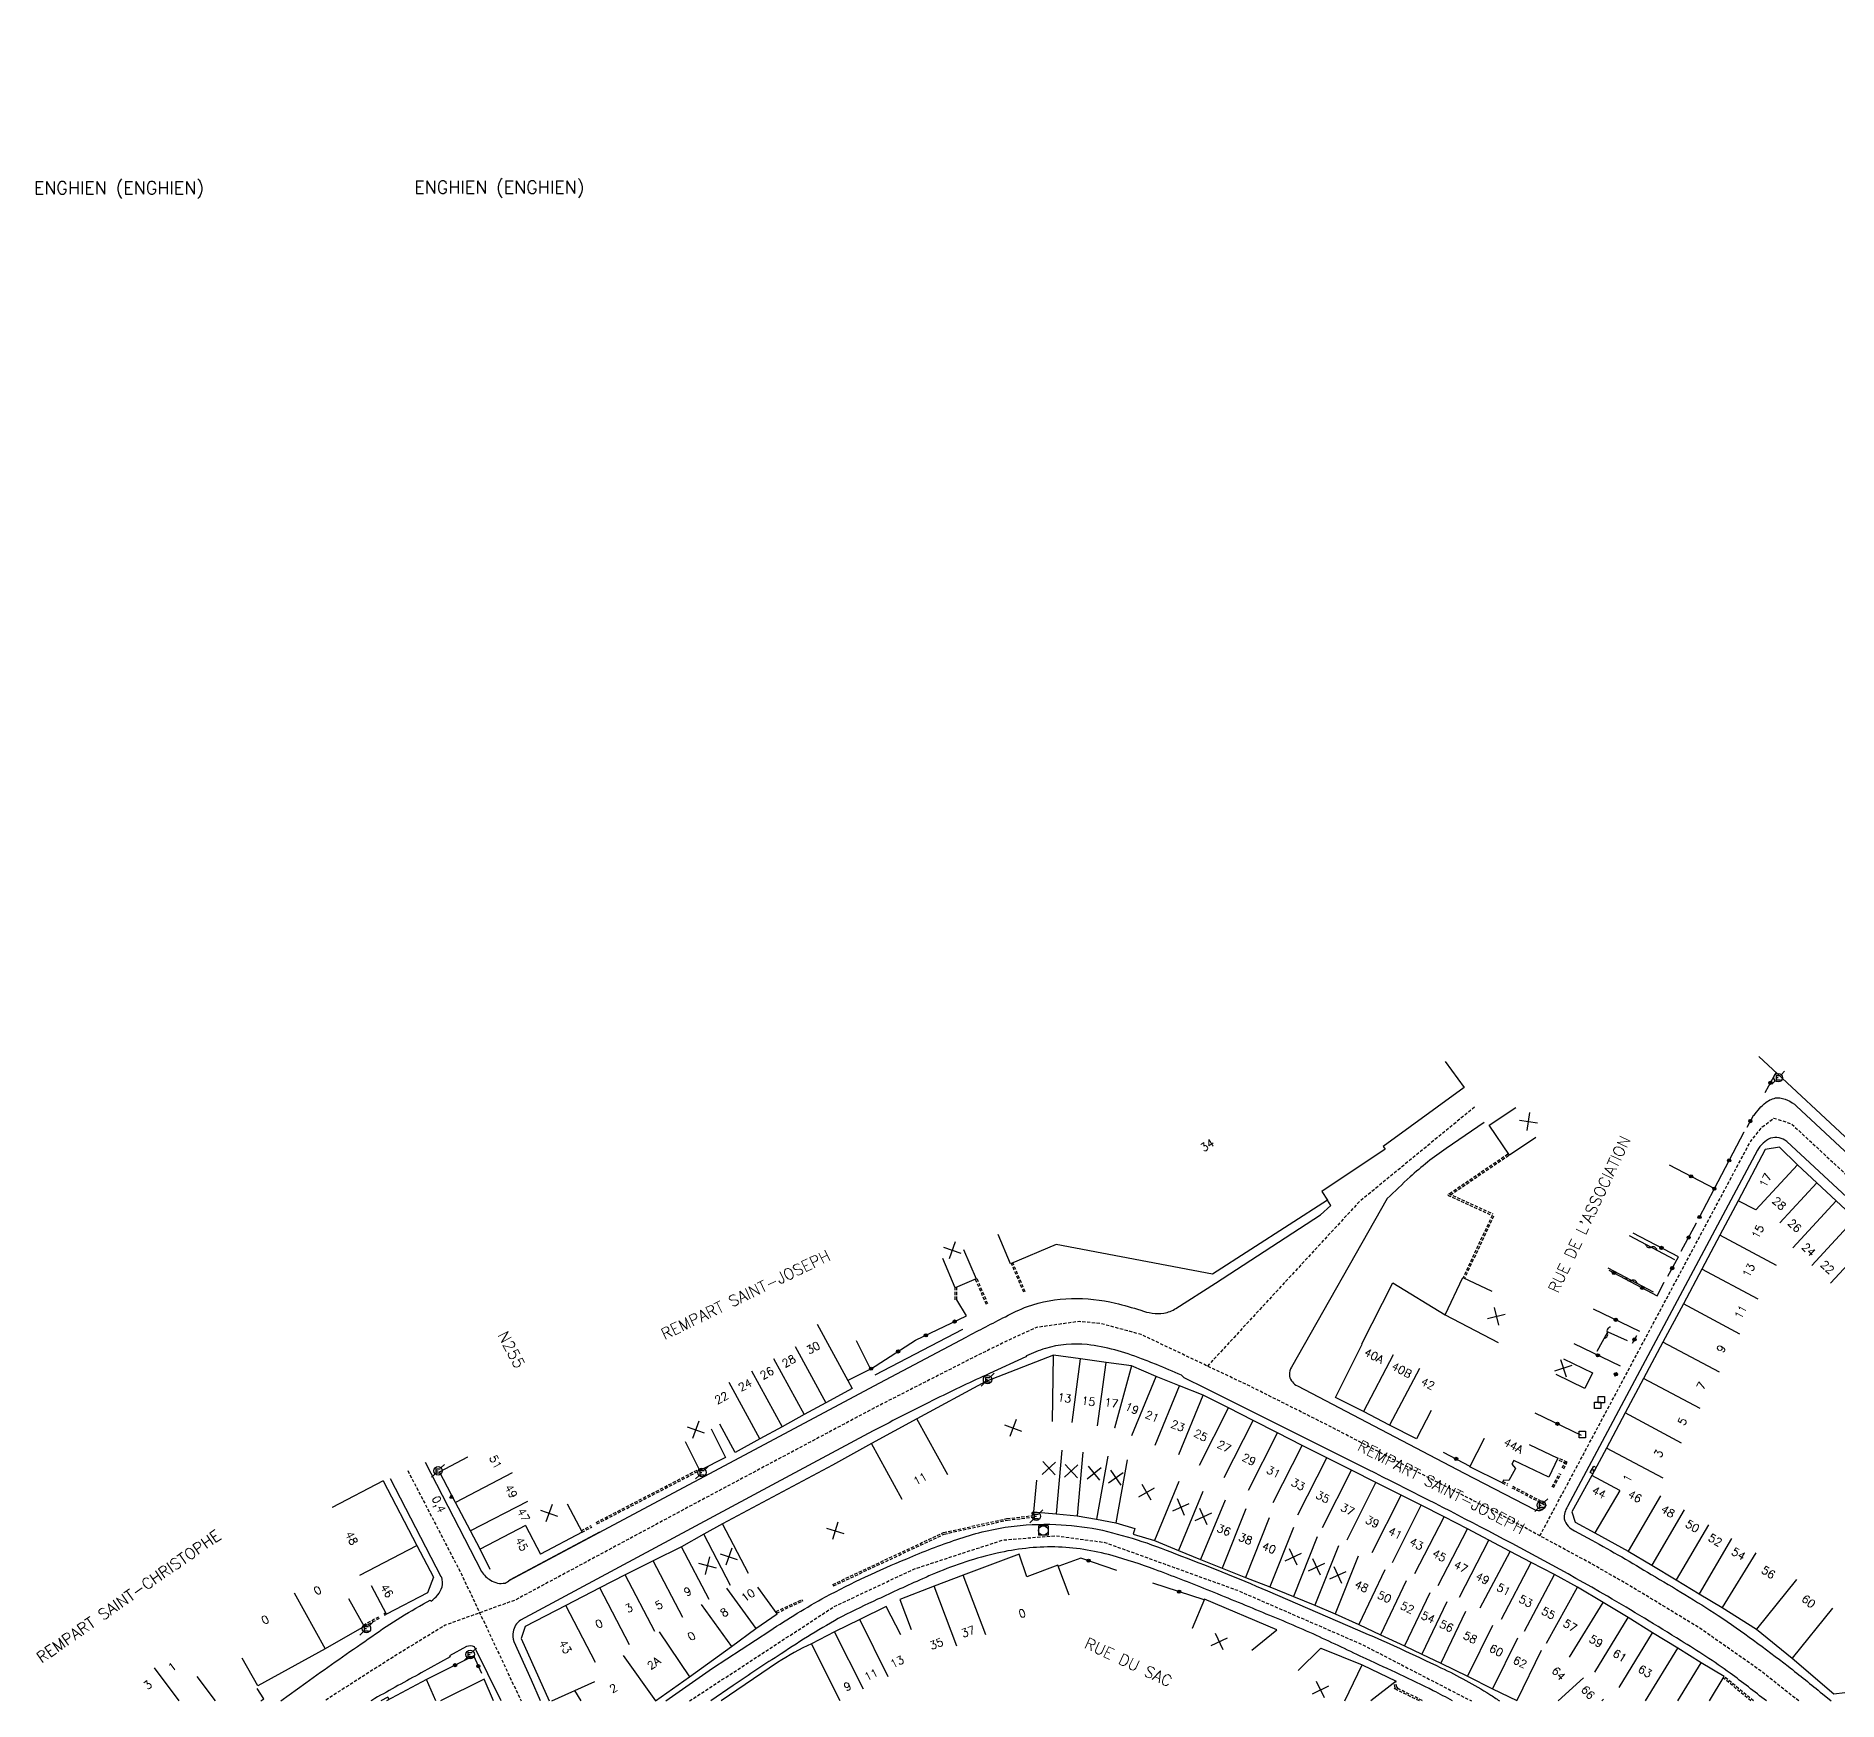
# Model space of a CAD drawing. Header units: millimetres. Extents: x 126456 to 127000, y 154000 to 154488.
# Drawn here: x 126455.6 to 126737, y 154000 to 154260.1 of the extents above; entities that cross this region are included whole.
import ezdxf
from ezdxf.enums import TextEntityAlignment as Align

# ---------------------------------------------------------------- set-up
doc = ezdxf.new("R2010")
doc.units = ezdxf.units.MM
doc.linetypes.add('DASHED', pattern=[0.75, 0.5, -0.25])
doc.layers.get('0').update_dxf_attribs({"linetype": 'CONTINUOUS'})
for name, color, linetype in [('W0001', 6, 'DASHED'), ('W0008', 7, 'CONTINUOUS'), ('W0100', 7, 'CONTINUOUS'), ('W0112', 1, 'DASHED'), ('W0310', 3, 'CONTINUOUS'), ('W0322', 7, 'CONTINUOUS'), ('W0420', 7, 'CONTINUOUS'), ('W0471', 7, 'CONTINUOUS'), ('W0851', 7, 'CONTINUOUS'), ('W0980', 7, 'CONTINUOUS'), ('W0989', 7, 'CONTINUOUS'), ('W0991', 7, 'CONTINUOUS'), ('W1102', 7, 'CONTINUOUS')]:
    doc.layers.add(name, color=color, linetype=linetype)
doc.styles.get("Standard").update_dxf_attribs({"font": 'romans.shx', "width": 0.85})

# ---------------------------------------------------------------- blocks, each defined once
blk = doc.blocks.new('t991o')
at = {"color": 0, "linetype": 'Continuous'}
for p, q in [((-1, 1), (1, -1)), ((-1, -1), (1, 1))]:
    blk.add_line(p, q, dxfattribs=at)
blk = doc.blocks.new('t310o')
at = {"color": 0, "linetype": 'Continuous'}
for centre, start, end in [((-0.5, 0.38), 216.8699, 323.1304), ((0.5, -0.37), 36.8699, 143.1303)]:
    blk.add_arc(centre, 0.625, start, end, dxfattribs=at)
blk = doc.blocks.new('t322o')
at = {"color": 0, "linetype": 'Continuous'}
for radius in [0.25, 0.15]:
    blk.add_circle((0, 0), radius, dxfattribs=at)
blk = doc.blocks.new('T471')
for p, q in [((-0.333334, 0.333334), (-0.333334, -0.333334)), ((-0.333334, 0.333334), (0.333334, 0.333334)), ((-0.333334, 0), (0, 0)), ((0.500001, 0.500001), (1.000002, 1.000002)), ((-0.500001, -0.500001), (-1.000002, -1.000002)), ((-0.333334, -0.333334), (0.333334, -0.333334))]:
    blk.add_line(p, q)
blk.add_ellipse((0, 0), major_axis=(0.471405, 0.471405), ratio=1, start_param=5.4977871438, end_param=11.780972451)
blk = doc.blocks.new('T851')
for p, q in [((-0.25, -0.15), (0, 0.32)), ((0, 0.32), (0.25, -0.15)), ((-0.25, -0.15), (0.25, -0.15))]:
    blk.add_line(p, q)
for major_axis in [(-0.106, 0.106), (-0.0354, 0.0354), (-0.0236, 0.0236)]:
    blk.add_ellipse((0, 0), major_axis=major_axis, ratio=1, start_param=3.926991, end_param=10.210176)
blk = doc.blocks.new('t112o')
at = {"color": 0, "linetype": 'Continuous'}
for p, q in [((-0.5, 0.5), (0.5, 0.5)), ((-0.5, -0.5), (-0.5, 0.5)), ((0.5, 0.5), (0.5, -0.5)), ((0.5, -0.5), (-0.5, -0.5))]:
    blk.add_line(p, q, dxfattribs=at)
blk = doc.blocks.new('T420')
for p, q in [((0.75, 0.75), (-0.75, 0.75)), ((-0.75, 0.75), (-0.75, -0.75)), ((0.75, 0.75), (0.75, -0.75)), ((0.75, -0.75), (-0.75, -0.75))]:
    blk.add_line(p, q)
blk.add_ellipse((0, 0), major_axis=(-0.53, 0.53), ratio=1, start_param=3.926991, end_param=10.210176)

msp = doc.modelspace()

# ---------------------------------------------------------------- linework, layer by layer
at = {"layer": 'W0001', "flags": 128}
for points in [[(126680.25, 154092.78), (126662.2, 154077.95), (126642.63, 154056.75), (126638.54, 154052.32), (126638.54, 154052.32)], [(126690.45, 154025.8), (126693.69, 154031.87), (126723.37, 154087.46), (126725.19, 154089.68), (126726.98, 154091.07), (126729.75, 154090.16), (126783.1, 154040.57), (126787.81, 154036.19), (126787.81, 154036.19)], [(126730.89, 154000), (126724.69, 154004.88), (126715.41, 154011.38), (126704.42, 154018.05), (126698.43, 154021.47), (126690.45, 154025.8), (126685.37, 154028.56), (126670.54, 154036.18), (126657.5, 154042.99), (126645.44, 154049.04), (126638.54, 154052.32), (126628.17, 154057.25), (126621.95, 154058.93), (126618.51, 154059.28), (126611.81, 154058.35), (126608.57, 154056.89), (126602.66, 154054.01), (126586.84, 154045.95), (126558.48, 154030.84), (126530.42, 154015.76), (126524.87, 154013.77), (126519.46, 154011.83), (126511.34, 154006.85), (126503.1, 154001.6), (126500.68, 154000)], [(126513.64, 154035.99), (126522.02, 154019.82), (126524.87, 154013.77), (126531.35, 154000)], [(126557.64, 154000), (126580.18, 154014.72), (126592.79, 154020.65), (126606.56, 154025.14), (126614.78, 154025.82), (126622.49, 154024.78), (126643.21, 154017.29), (126662.66, 154008.84), (126679.75, 154000)]]:
    msp.add_lwpolyline(points, dxfattribs=at)
at = {"layer": 'W0008', "flags": 128}
for points in [[(126723.9, 154091.45, -0.0741), (126725.73, 154093.5, -0.1396), (126727.49, 154094.24, -0.2001), (126730.51, 154092.92), (126785.35, 154041.87, 0.2248), (126786.61, 154041.58, 0.1626), (126787.82, 154042.18), (126805.22, 154061.19), (126880.01, 154143.01), (126933.89, 154202.15), (126972.82, 154244.92), (126976.83, 154249.02, -0.034), (126977.87, 154249.68), (126981.31, 154251.42, 0.1061), (126982.66, 154252.27), (126988.86, 154260.11), (126988.86, 154260.11)], [(126681.75, 154090.35), (126675.81, 154086.32, 0.0341), (126670.17, 154081.86, 0.0095), (126666.61, 154078.48), (126651.67, 154052.17, 0.1306), (126651.33, 154050.91, 0.0303), (126651.34, 154050.72, 0.2291), (126652.58, 154049.24), (126678.65, 154035.61), (126689.61, 154029.9, 0.2231), (126690.76, 154029.87, 0.1362), (126691.47, 154030.65), (126691.47, 154030.65)], [(126749.17, 154000), (126781.31, 154035.04, 0.2049), (126782, 154037.17, 0.082), (126781.77, 154038.04, 0.0996), (126780.85, 154039.28), (126729, 154087.4, 0.2521), (126726.48, 154087.91, 0.1573), (126724.42, 154086.03), (126724.42, 154086.03)], [(126724.42, 154086.03), (126694.77, 154030.37, 0.1556), (126694.24, 154028.43, 0.2156), (126695.86, 154026.58), (126698.56, 154025.13, -0.0109), (126707.83, 154019.76, -0.0115), (126718.31, 154013.35, -0.0198), (126729.2, 154005.42, -0.0073), (126734.58, 154001.12), (126735.93, 154000, 0.093)], [(126529.36, 154018.76), (126587.35, 154049.72), (126600.84, 154056.86, -0.004), (126606.97, 154060.03, -0.028), (126610.41, 154061.63, -0.0829), (126617.28, 154062.87, -0.0649), (126624.16, 154062.17, -0.0133), (126628.11, 154061.04, 0.1144), (126631.73, 154060.57, 0.0979), (126633.59, 154061.33), (126639.78, 154065.29), (126656.17, 154075.97), (126657.79, 154077.42), (126657.29, 154078.24), (126657.29, 154078.24)], [(126725.82, 154000, 0.004593), (126720.17, 154004.35, 0.0167), (126712.5, 154009.41, 0.0079), (126701.01, 154016.35, 0.0115), (126681.13, 154027.22, 0.004), (126662.43, 154036.75), (126638.29, 154048.84), (126634.88, 154050.48), (126634.46, 154050.9, 0.0072), (126630.57, 154052.55, 0.007), (126628.23, 154053.46, 0.0662), (126619.75, 154055.68, 0.0962), (126613.22, 154055.08, 0.0272), (126610.26, 154053.94), (126610.16, 154053.74), (126604.48, 154051.16, 0.0082), (126596.24, 154047.24, 0.0081), (126586.34, 154042.18), (126573.33, 154035.23), (126531.26, 154012.62, 0.2171), (126530.11, 154010.81, 0.1581), (126530.22, 154009.27), (126532.93, 154003.3), (126534.34, 154000.07), (126534.34, 154000.07)], [(126516.34, 154037.3), (126525.18, 154020.24, 0.1433), (126526.58, 154018.89, 0.2152), (126528.83, 154018.43, 0.0711), (126529.58, 154018.9), (126543.63, 154026.44), (126543.63, 154026.44)], [(126493.8, 154000), (126497.71, 154002.84, -0.0056), (126506.93, 154009.31, -0.0281), (126516.09, 154015.17), (126517.14, 154015.74), (126517.28, 154015.59, 0.1586), (126519.02, 154017.82, 0.0844), (126518.96, 154019.33), (126518.86, 154019.4), (126510.94, 154034.68), (126510.94, 154034.68)], [(126553.94, 154000), (126561.21, 154005.1), (126570.18, 154010.97, -0.0199), (126578.88, 154016.25, -0.0254), (126591.56, 154022.22, -0.0191), (126599.37, 154025.23, -0.0447), (126607.43, 154027.21, -0.0453), (126614.85, 154027.57, -0.0385), (126621.34, 154026.84, -0.0432), (126633.56, 154022.99, -0.0107), (126647.93, 154017.2), (126661.99, 154011.12, -0.0113), (126675, 154005.19, -0.0299), (126682.62, 154001.03, -0.008582), (126684.14, 154000, -0.0178)], [(126676.82, 154000, 0.015035), (126673.79, 154001.61, 0.008), (126663.34, 154006.56, 0.0036), (126655.54, 154010.24, 0.0084), (126647.2, 154013.8, 0.0024), (126638.49, 154017.38, 0.0078), (126630.33, 154020.53, 0.0225), (126623.64, 154022.72, 0.0603), (126614.7, 154024.07, 0.0602), (126605.68, 154023.08, 0.0433), (126596.08, 154019.97, 0.0055), (126594.01, 154019.08, 0.0047), (126587.01, 154015.88, 0.0131), (126581.49, 154013.2, 0.0218), (126571.94, 154007.35, 0.0081), (126564.46, 154002.43), (126560.96, 154000)], [(126528.22, 154000), (126524.08, 154008.47, 0.1846), (126522.83, 154008.49), (126520.17, 154007.03), (126520.24, 154006.87), (126515.75, 154004.39, 0.0056), (126508.49, 154000.37, 0.000816), (126507.87, 154000, 0.0123)]]:
    msp.add_lwpolyline(points, format="xyb", dxfattribs=at)
at = {"layer": 'W0100'}
for p, q in [((126698.59, 154036.17), (126698.96, 154035.97)), ((126698.71, 154035.98), (126698.96, 154035.97)), ((126698.96, 154035.97), (126698.81, 154036.18))]:
    msp.add_line(p, q, dxfattribs=at)
at = {"layer": 'W0100', "flags": 128}
for points in [[(126675.67, 154099.88), (126678.62, 154095.84), (126666, 154086.65), (126666.29, 154086.2), (126656.4, 154079.62), (126657.29, 154078.24), (126639.32, 154066.66), (126614.92, 154071.32), (126607.79, 154068.28), (126605.83, 154072.88), (126605.83, 154072.88)], [(126744.82, 154081.91), (126728.28, 154097.3), (126724.63, 154100.71), (126724.63, 154100.71)], [(126689.83, 154088.05), (126685.68, 154085.27), (126682.54, 154089.94), (126686.7, 154092.73), (126686.7, 154092.73)], [(126739.71, 154075.35), (126736.73, 154078.12), (126733.69, 154080.95), (126730.67, 154083.76), (126727.85, 154086.51), (126725.61, 154086.13), (126721.43, 154078.15), (126718.57, 154072.75), (126715.72, 154067.45), (126712.86, 154062.02), (126709.67, 154056.07), (126706.65, 154050.4), (126703.75, 154044.99), (126700.85, 154039.49), (126698.56, 154035.21), (126695.44, 154029.55), (126695.97, 154027.93), (126695.97, 154027.93)], [(126600.44, 154070.54), (126602.41, 154065.94), (126599.15, 154064.55), (126597.19, 154069.15), (126597.19, 154069.15)], [(126673.47, 154045.37), (126671.18, 154040.93), (126666.98, 154043.08), (126662.89, 154045.23), (126658.53, 154047.43), (126662.72, 154055.72), (126662.65, 154055.79), (126667.49, 154065.33), (126675.68, 154060.34), (126678.41, 154066.14), (126682.93, 154064.01), (126682.93, 154064.01)], [(126716.93, 154000), (126719.25, 154003.8), (126715.66, 154005.98), (126711.99, 154008.24), (126708.05, 154010.65), (126704.22, 154013.03), (126700.31, 154015.36), (126696.33, 154017.79), (126692.71, 154019.74), (126689.11, 154021.62), (126685.81, 154023.37), (126682.48, 154025.11), (126679.15, 154026.9), (126675.51, 154028.77), (126671.93, 154030.58), (126668.77, 154032.15), (126664.83, 154034.12), (126661.01, 154036.04), (126657.16, 154037.99), (126653.32, 154039.93), (126649.49, 154041.88), (126645.65, 154043.83), (126641.81, 154045.78), (126637.86, 154047.76), (126634.18, 154049.23), (126630.53, 154050.7), (126626.65, 154052.37), (126622.72, 154052.9), (126618.73, 154053.43), (126614.51, 154054.01), (126603.91, 154049.89), (126593.17, 154044.09), (126586.06, 154040.24), (126579.96, 154036.84), (126573.74, 154033.53), (126562.82, 154027.67), (126559.86, 154026.04), (126556.4, 154024.08), (126551.97, 154021.91), (126547.59, 154019.73), (126543.66, 154017.66), (126538.32, 154014.89), (126531.98, 154011.62), (126531.33, 154009.76), (126535.72, 154000)], [(126583.66, 154056.31), (126585.89, 154051.84), (126582.36, 154050.08), (126583.06, 154048.81), (126578.93, 154046.59), (126575.57, 154044.74), (126572.1, 154042.82), (126568.65, 154040.95), (126564.76, 154038.84), (126562.37, 154043.23), (126562.37, 154043.23)], [(126694.15, 154053.43), (126698.66, 154051.26), (126697.48, 154048.82), (126692.98, 154050.98), (126692.98, 154050.98)], [(126561.01, 154042.5), (126563.27, 154038.04), (126559.26, 154036.02), (126557.01, 154040.48), (126557.01, 154040.48)], [(126688.75, 154040.08), (126693.27, 154037.94), (126691.87, 154034.98), (126686.38, 154037.59), (126686.07, 154037.02), (126686.64, 154036.32), (126685.62, 154034.47), (126684.78, 154034.52), (126684.54, 154034.08), (126679.53, 154036.6), (126681.78, 154041.06), (126681.78, 154041.06)], [(126526.51, 154020.53), (126524.93, 154023.72), (126523.45, 154026.56), (126521.09, 154031.01), (126518.58, 154035.82), (126523.02, 154038.13), (126523.02, 154038.13)], [(126509.81, 154034.4), (126515.04, 154024.29), (126517.65, 154019.35), (126516.7, 154016.88), (126510.31, 154013.55), (126507.99, 154017.98), (126507.99, 154017.98)], [(126611.83, 154034.52), (126611.39, 154029.54), (126614.89, 154029.23), (126618.18, 154028.92), (126621.19, 154028.39), (126624.24, 154027.84), (126627.2, 154026.95), (126626.93, 154026.07), (126630.25, 154025.06), (126633.99, 154023.51), (126637.45, 154022.12), (126640.81, 154020.73), (126644.47, 154019.3), (126648.27, 154017.82), (126651.99, 154016.34), (126655.32, 154014.96), (126658.5, 154013.61), (126662.16, 154011.93), (126665.55, 154010.35), (126669.32, 154008.59), (126672.03, 154007.32), (126675, 154005.91), (126679.16, 154003.85), (126683.06, 154001.9), (126686.83, 154000.09), (126686.91, 154000)], [(126698.71, 154035.48), (126698.32, 154035.69), (126698.87, 154036.66), (126699.23, 154036.46), (126699.23, 154036.46)], [(126538.53, 154030.78), (126540.86, 154026.36), (126534.35, 154022.94)], [(126695.97, 154027.93), (126699.05, 154026.29), (126704.26, 154023.42), (126707.95, 154021.22), (126711.71, 154018.91), (126715.33, 154016.76), (126718.91, 154014.62), (126724.27, 154011.21), (126729.86, 154006.7), (126736.38, 154001.1), (126738.07, 154001.33)], [(126616.93, 154016.55), (126615.16, 154021.23), (126610.35, 154019.41), (126609.12, 154022.91), (126600.4, 154019.66), (126595.85, 154017.92), (126590.47, 154015.85), (126592.24, 154011.18), (126592.24, 154011.18)], [(126552.33, 154000), (126557.64, 154003.78), (126564.22, 154008.51), (126568.01, 154011.31), (126571.32, 154013.63), (126568.32, 154017.78), (126568.32, 154017.78)], [(126504.39, 154015.99), (126506.83, 154011.63), (126500.73, 154008.14), (126490.23, 154002.34), (126487.79, 154006.71), (126487.79, 154006.71)], [(126645.48, 154007.96), (126649.36, 154011.12), (126638.09, 154015.91), (126636.13, 154011.31), (126636.13, 154011.31)], [(126652.7, 154004.75), (126656.26, 154008.26), (126662.68, 154005.63), (126667.99, 154003.09), (126664.04, 154000.02), (126664.04, 154000.02)], [(126480.69, 154003.83), (126483.55, 154000)], [(126518.01, 154000), (126516.55, 154003.37), (126510.31, 154000)], [(126527.02, 154000), (126525.57, 154003.39), (126518.73, 154000)], [(126510.72, 154000.22), (126510.51, 154000.61), (126509.42, 154000)]]:
    msp.add_lwpolyline(points, dxfattribs=at)
msp.add_lwpolyline([(126590.63, 154010.31), (126588.34, 154014.75), (126584.24, 154012.72), (126580.29, 154010.78), (126576.68, 154008.95, 0.0326), (126571.41, 154006.01), (126562.6, 154000)], format="xyb", dxfattribs=at)
at = {"layer": 'W0112'}
for p, q in [((126685.44, 154085.41), (126676.07, 154079.04)), ((126685.59, 154085.21), (126676.21, 154078.83)), ((126676.18, 154079.27), (126683.1, 154076.09)), ((126676.07, 154079.04), (126682.99, 154075.86)), ((126682.99, 154075.86), (126678.47, 154066.15)), ((126683.22, 154075.75), (126678.7, 154066.04)), ((126609.84, 154063.85), (126607.92, 154068.33)), ((126610.07, 154063.94), (126608.15, 154068.43)), ((126602.28, 154065.88), (126604.05, 154061.78)), ((126602.51, 154065.98), (126604.28, 154061.88)), ((126599.12, 154062.67), (126599.15, 154064.65)), ((126599.37, 154062.67), (126599.4, 154064.65)), ((126694.59, 154037.06), (126693.17, 154037.72)), ((126694.69, 154037.29), (126693.27, 154037.94)), ((126693.95, 154036.4), (126694.47, 154037.4)), ((126694.17, 154036.28), (126694.69, 154037.29)), ((126543.07, 154027.89), (126559.15, 154036.24)), ((126543.18, 154027.67), (126559.26, 154036.02)), ((126684.54, 154034.07), (126685.35, 154033.67)), ((126684.66, 154034.3), (126685.46, 154033.89)), ((126692.38, 154033.48), (126693.52, 154035.61)), ((126692.6, 154033.37), (126693.74, 154035.49)), ((126686.09, 154033.32), (126691.22, 154030.65)), ((126686.2, 154033.54), (126691.34, 154030.87)), ((126597.33, 154026.32), (126607.22, 154028.49)), ((126607.22, 154028.49), (126611.21, 154028.96)), ((126607.28, 154028.25), (126611.49, 154028.74)), ((126611.21, 154028.96), (126611.14, 154029.51)), ((126611.49, 154028.74), (126611.39, 154029.54)), ((126540.74, 154026.58), (126542.27, 154027.4)), ((126540.86, 154026.36), (126542.39, 154027.18)), ((126580.02, 154018.21), (126597.33, 154026.32)), ((126580.13, 154017.98), (126597.43, 154026.08)), ((126597.43, 154026.08), (126607.28, 154028.25)), ((126571.16, 154013.96), (126575.2, 154015.83)), ((126571.26, 154013.74), (126575.3, 154015.61)), ((126506.71, 154011.85), (126509.12, 154013.17)), ((126506.83, 154011.63), (126509.24, 154012.95)), ((126509.9, 154013.61), (126510.19, 154013.77)), ((126510.01, 154013.39), (126510.31, 154013.55)), ((126723.42, 154000), (126719.11, 154003.58)), ((126723.82, 154000), (126719.27, 154003.78))]:
    msp.add_line(p, q, dxfattribs=at)
for points in [[(126611.14, 154029.51), (126611.39, 154029.54)], [(126580.02, 154018.21), (126580.13, 154017.98)], [(126575.2, 154015.83), (126575.3, 154015.61)], [(126571.16, 154013.96), (126571.26, 154013.74)], [(126671.64, 154000), (126667.7, 154001.94), (126667.85, 154002.06), (126667.7, 154002.85)], [(126667.93, 154002.97), (126667.81, 154002.94)], [(126672.07, 154000.07), (126668.16, 154001.99), (126668.24, 154002.06), (126668.09, 154002.15), (126667.93, 154002.97)], [(126672.07, 154000.07), (126672.03, 154000)]]:
    msp.add_lwpolyline(points, dxfattribs=at)
at = {"layer": 'W0310', "flags": 128}
for points in [[(126704.4, 154072.7), (126711.48, 154068.98), (126711.48, 154068.98)], [(126708.2, 154063.89), (126701.12, 154067.61), (126701.12, 154067.61)], [(126699.4, 154054.64), (126701.07, 154057.69), (126704.08, 154056.31), (126704.08, 154056.31)], [(126490.72, 154000), (126491.17, 154000.33), (126490.11, 154001.94), (126490.11, 154001.94)]]:
    msp.add_lwpolyline(points, dxfattribs=at)
at = {"layer": 'W0322', "flags": 128}
for points in [[(126725.64, 154095.06), (126727.33, 154098.16), (126727.33, 154098.16)], [(126722.8, 154089.63), (126723.84, 154091.59), (126723.84, 154091.59)], [(126715.32, 154075.49), (126717.71, 154080.05), (126722.33, 154088.9), (126722.33, 154088.9)], [(126710.63, 154083.77), (126717.71, 154080.05), (126717.71, 154080.05)], [(126712.54, 154070.25), (126714.91, 154074.7), (126714.91, 154074.7)], [(126710.43, 154066.39), (126712.09, 154069.39), (126705.01, 154073.11), (126705.01, 154073.11)], [(126701.22, 154067.28), (126708.74, 154063.32), (126709.86, 154065.42), (126709.86, 154065.42)], [(126585.89, 154051.84), (126592.94, 154056.36), (126600.9, 154060.15), (126599.37, 154062.67), (126599.37, 154062.67)], [(126698.79, 154061.25), (126706, 154057.78), (126706, 154057.78)], [(126586.65, 154050.93), (126600.34, 154058.11), (126600.34, 154058.11)], [(126704.91, 154055.89), (126705.57, 154057.09), (126705.57, 154057.09)], [(126703.02, 154052.31), (126695.81, 154055.78), (126695.81, 154055.78)], [(126702.15, 154050.72), (126702.49, 154051.38), (126702.49, 154051.38)], [(126689.68, 154044.99), (126696.89, 154041.53), (126696.89, 154041.53)], [(126675.35, 154038.88), (126679.52, 154036.7), (126679.52, 154036.7)], [(126624.38, 154020.37), (126618.78, 154022.33), (126615.32, 154021.08), (126615.32, 154021.08)], [(126638.03, 154015.8), (126630.02, 154018.4), (126630.02, 154018.4)], [(126525.19, 154004.3), (126523.95, 154007.04), (126516.56, 154003.37), (126516.56, 154003.37)]]:
    msp.add_lwpolyline(points, dxfattribs=at)
at = {"layer": 'W1102', "flags": 128}
for points in [[(126724.15, 154076.71), (126730.67, 154083.76), (126730.67, 154083.76)], [(126733.69, 154080.95), (126727.91, 154074.7)], [(126724.15, 154076.71), (126721.43, 154078.15), (126721.43, 154078.15)], [(126729.94, 154070.78), (126736.73, 154078.12), (126736.73, 154078.12)], [(126732.92, 154068.01), (126739.71, 154075.35), (126739.71, 154075.35)], [(126727.4, 154068.05), (126718.57, 154072.75), (126718.57, 154072.75)], [(126735.84, 154065.28), (126742.63, 154072.62), (126742.63, 154072.62)], [(126724.55, 154062.75), (126715.72, 154067.45), (126715.72, 154067.45)], [(126675.68, 154060.34), (126683.92, 154056), (126683.92, 154056)], [(126721.69, 154057.32), (126712.86, 154062.02), (126712.86, 154062.02)], [(126577.57, 154058.86), (126582.36, 154050.08), (126582.36, 154050.08)], [(126574.14, 154055.37), (126578.93, 154046.59), (126578.93, 154046.59)], [(126614.35, 154043.67), (126614.51, 154054.01), (126614.51, 154054.01)], [(126667.53, 154054.09), (126662.89, 154045.23), (126662.89, 154045.23)], [(126718.5, 154051.38), (126709.67, 154056.07), (126709.67, 154056.07)], [(126567.31, 154051.6), (126572.1, 154042.82), (126572.1, 154042.82)], [(126570.78, 154053.52), (126575.57, 154044.74), (126575.57, 154044.74)], [(126617.39, 154043.52), (126618.73, 154053.43), (126618.73, 154053.43)], [(126621.38, 154042.99), (126622.72, 154052.9), (126622.72, 154052.9)], [(126626.65, 154052.37), (126624.03, 154042.62), (126624.03, 154042.62)], [(126671.63, 154051.94), (126666.98, 154043.08), (126666.98, 154043.08)], [(126568.65, 154040.95), (126563.86, 154049.73), (126563.86, 154049.73)], [(126626.73, 154041.45), (126630.53, 154050.7), (126630.53, 154050.7)], [(126630.38, 154039.98), (126634.18, 154049.23), (126634.18, 154049.23)], [(126715.48, 154045.7), (126706.65, 154050.4), (126706.65, 154050.4)], [(126634.06, 154038.51), (126637.86, 154047.76), (126637.86, 154047.76)], [(126637.31, 154036.85), (126641.81, 154045.78), (126641.81, 154045.78)], [(126597.97, 154035.32), (126593.17, 154044.09), (126593.17, 154044.09)], [(126641.13, 154034.91), (126645.65, 154043.83), (126645.65, 154043.83)], [(126712.58, 154040.29), (126703.75, 154044.99), (126703.75, 154044.99)], [(126590.87, 154031.47), (126586.06, 154040.24), (126586.06, 154040.24)], [(126644.96, 154032.96), (126649.49, 154041.88), (126649.49, 154041.88)], [(126648.79, 154031.02), (126653.32, 154039.93), (126653.32, 154039.93)], [(126615.81, 154039.19), (126614.89, 154029.23), (126614.89, 154029.23)], [(126619.09, 154038.87), (126618.18, 154028.92), (126618.18, 154028.92)], [(126622.96, 154038.24), (126621.19, 154028.39), (126621.19, 154028.39)], [(126626.01, 154037.69), (126624.24, 154027.84), (126624.24, 154027.84)], [(126652.65, 154029.06), (126657.16, 154037.99), (126657.16, 154037.99)], [(126709.68, 154034.79), (126700.85, 154039.49), (126700.85, 154039.49)], [(126509.81, 154034.4), (126501.81, 154030.21), (126501.81, 154030.21)], [(126529.96, 154035.63), (126521.09, 154031.01), (126521.09, 154031.01)], [(126634.08, 154034.3), (126630.25, 154025.06), (126630.25, 154025.06)], [(126656.51, 154027.11), (126661.01, 154036.04), (126661.01, 154036.04)], [(126660.33, 154025.19), (126664.83, 154034.12), (126664.83, 154034.12)], [(126702.92, 154032.9), (126698.56, 154035.21), (126698.56, 154035.21)], [(126637.82, 154032.75), (126633.99, 154023.51), (126633.99, 154023.51)], [(126641.28, 154031.36), (126637.45, 154022.12), (126637.45, 154022.12)], [(126664.26, 154023.22), (126668.77, 154032.15), (126668.77, 154032.15)], [(126702.92, 154032.9), (126699.05, 154026.29), (126699.05, 154026.29)], [(126709.31, 154032.05), (126704.26, 154023.42), (126704.26, 154023.42)], [(126532.32, 154031.18), (126523.45, 154026.56), (126523.45, 154026.56)], [(126644.51, 154030.03), (126640.81, 154020.73), (126640.81, 154020.73)], [(126648.17, 154028.59), (126644.47, 154019.3), (126644.47, 154019.3)], [(126667.42, 154021.65), (126671.93, 154030.58), (126671.93, 154030.58)], [(126670.91, 154019.89), (126675.51, 154028.77), (126675.51, 154028.77)], [(126713, 154029.85), (126707.95, 154021.22), (126707.95, 154021.22)], [(126532.01, 154027.41), (126524.93, 154023.72), (126524.93, 154023.72)], [(126532.01, 154027.41), (126534.35, 154022.94), (126534.35, 154022.94)], [(126564.03, 154018.04), (126559.86, 154026.04), (126559.86, 154026.04)], [(126566.88, 154019.9), (126562.82, 154027.67), (126562.82, 154027.67)], [(126651.97, 154027.12), (126648.27, 154017.82), (126648.27, 154017.82)], [(126655.68, 154025.63), (126651.99, 154016.34), (126651.99, 154016.34)], [(126674.55, 154018.02), (126679.15, 154026.9), (126679.15, 154026.9)], [(126716.76, 154027.54), (126711.71, 154018.91), (126711.71, 154018.91)], [(126506.17, 154019.66), (126515.04, 154024.29), (126515.04, 154024.29)], [(126560.69, 154015.87), (126556.4, 154024.08), (126556.4, 154024.08)], [(126659.01, 154024.26), (126655.32, 154014.96), (126655.32, 154014.96)], [(126677.89, 154016.23), (126682.48, 154025.11), (126682.48, 154025.11)], [(126681.13, 154014.53), (126685.81, 154023.37), (126685.81, 154023.37)], [(126720.38, 154025.39), (126715.33, 154016.76), (126715.33, 154016.76)], [(126724.18, 154023.12), (126718.91, 154014.62), (126718.91, 154014.62)], [(126556.6, 154013.05), (126551.97, 154021.91), (126551.97, 154021.91)], [(126662.09, 154022.64), (126658.5, 154013.61), (126658.5, 154013.61)], [(126666.23, 154020.5), (126662.16, 154011.93), (126662.16, 154011.93)], [(126684.43, 154012.79), (126689.11, 154021.62), (126689.11, 154021.62)], [(126548.29, 154008.79), (126543.66, 154017.66), (126543.66, 154017.66)], [(126552.22, 154010.87), (126547.59, 154019.73), (126547.59, 154019.73)], [(126563.42, 154017.64), (126568.01, 154011.31), (126568.01, 154011.31)], [(126599.39, 154008.57), (126595.85, 154017.92), (126595.85, 154017.92)], [(126603.94, 154010.31), (126600.4, 154019.66), (126600.4, 154019.66)], [(126669.56, 154018.78), (126665.55, 154010.35), (126665.55, 154010.35)], [(126688.03, 154010.9), (126692.71, 154019.74), (126692.71, 154019.74)], [(126691.48, 154009.05), (126696.33, 154017.79), (126696.33, 154017.79)], [(126730.55, 154019), (126724.27, 154011.21), (126724.27, 154011.21)], [(126495.89, 154016.89), (126500.73, 154008.14), (126500.73, 154008.14)], [(126542.95, 154006.03), (126538.32, 154014.89), (126538.32, 154014.89)], [(126559.46, 154015.06), (126564.22, 154008.51), (126564.22, 154008.51)], [(126673.25, 154016.87), (126669.32, 154008.59), (126669.32, 154008.59)], [(126675.91, 154015.5), (126672.03, 154007.32), (126672.03, 154007.32)], [(126695.1, 154006.83), (126700.31, 154015.36), (126700.31, 154015.36)], [(126736.14, 154014.48), (126729.86, 154006.7), (126729.86, 154006.7)], [(126588.69, 154003.76), (126584.24, 154012.72), (126584.24, 154012.72)], [(126678.84, 154013.99), (126675, 154005.91), (126675, 154005.91)], [(126683.06, 154011.8), (126679.16, 154003.85), (126679.16, 154003.85)], [(126699.01, 154004.5), (126704.22, 154013.03), (126704.22, 154013.03)], [(126552.91, 154010.8), (126557.64, 154003.78), (126557.64, 154003.78)], [(126581.19, 154000.03), (126576.68, 154008.95), (126576.68, 154008.95)], [(126584.81, 154001.86), (126580.29, 154010.78), (126580.29, 154010.78)], [(126686.94, 154009.8), (126683.06, 154001.9), (126683.06, 154001.9)], [(126702.84, 154002.11), (126708.05, 154010.65), (126708.05, 154010.65)], [(126547.26, 154007.12), (126552.33, 154000), (126552.33, 154000)], [(126690.66, 154007.88), (126686.83, 154000.09), (126686.83, 154000.09)], [(126706.96, 154000), (126711.99, 154008.24), (126711.99, 154008.24)], [(126712.01, 154000), (126715.66, 154005.98), (126715.66, 154005.98)], [(126477.94, 154000), (126474.07, 154005.17), (126474.07, 154005.17)], [(126659.98, 154000), (126662.68, 154005.63), (126662.68, 154005.63)], [(126697.25, 154003.64), (126693.31, 154000)], [(126536.12, 154000), (126542.88, 154003.04)], [(126540.71, 154000), (126539.76, 154001.64)], [(126700.4, 154000.28), (126700.1, 154000)]]:
    msp.add_lwpolyline(points, dxfattribs=at)

# ---------------------------------------------------------------- block references
at = {"layer": 'W0112', "rotation": 0.009719999999960925}
for p in [(126699.47, 154046.18), (126700.04, 154047.06), (126697.08, 154041.63)]:
    msp.add_blockref('t112o', p, dxfattribs=at)
at = {"layer": 'W0310'}
for p, rotation in [((126707.85, 154070.89), 332.2434739684481), ((126704.75, 154065.7), 152.243173892024), ((126700.99, 154057.54), 61.32957187021622)]:
    msp.add_blockref('t310o', p, dxfattribs=dict(at, rotation=rotation))
at = {"layer": 'W0322'}
for p, rotation in [((126726.46, 154096.57), 61.29344342925589), ((126723.31, 154090.59), 61.98979183471842), ((126720.01, 154084.46), 62.46646809823857), ((126714.08, 154081.96), 332.2428402370352), ((126717.7, 154080.03), 62.2637722535633), ((126715.38, 154075.6), 62.2637722535633), ((126709.43, 154070.78), 152.2434739684481), ((126713.69, 154072.41), 61.97031920592347), ((126711.12, 154067.63), 61.10545552057473), ((126702, 154066.87), 332.2432994269815), ((126706.43, 154064.54), 332.2432994269815), ((126599.05, 154059.27), 25.50367256945968), ((126702.3, 154059.56), 334.3264620491292), ((126594.54, 154057.12), 25.50367256945968), ((126705.23, 154056.48), 61.28888975540585), ((126590.22, 154054.61), 32.64654796473599), ((126699.51, 154054), 154.3261516516066), ((126586.01, 154051.92), 32.64654796473599), ((126702.32, 154051.04), 62.46343680797712), ((126693.2, 154043.31), 334.3264620490841), ((126677.38, 154037.82), 332.3946015108922), ((126619.96, 154021.92), 160.648174537635), ((126634.13, 154017.07), 162.0194729229448), ((126521.03, 154005.59), 206.3890611553597), ((126524.67, 154005.44), 114.4293304618303)]:
    msp.add_blockref('t322o', p, dxfattribs=dict(at, rotation=rotation))
at = {"layer": 'W0420'}
msp.add_blockref('T420', (126612.89, 154026.63), dxfattribs=at)
at = {"layer": 'W0471', "rotation": 0.009719999999960925}
for p in [(126727.67, 154097.38), (126604.2, 154050.2), (126518.37, 154035.95), (126559.59, 154035.68), (126690.67, 154030.6), (126507.18, 154011.3), (126523.38, 154007.26)]:
    msp.add_blockref('T471', p, dxfattribs=at)
at = {"layer": 'W0471'}
msp.add_blockref('T471', (126611.81, 154028.85), dxfattribs=at)
at = {"layer": 'W0851', "rotation": 0.009719999999960925}
msp.add_blockref('T851', (126520.48, 154031.89), dxfattribs=at)
at = {"layer": 'W0991'}
for p, rotation in [((126688.67, 154090.52), 36.15759752605669), ((126598.66, 154070.41), 295.6949886314296), ((126683.65, 154060.1), 329.4006129667327), ((126694.12, 154052.01), 332.8971826401039), ((126558.61, 154042.36), 295.2191917155569), ((126608.15, 154042.65), 294.1052455723185), ((126613.77, 154036.36), 88.215791285355), ((126617.26, 154035.92), 87.2851987976992), ((126620.83, 154035.58), 83.4952466956426), ((126624.23, 154034.88), 79.72744153246764), ((126629.03, 154032.61), 74.4886392437974), ((126634.4, 154030.28), 68.39281678238294), ((126535.69, 154029.34), 295.2191917155569), ((126637.92, 154028.79), 69.73810180103538), ((126580.38, 154026.6), 297.9159450503421), ((126563.77, 154022.54), 295.8700845352594), ((126651.95, 154022.5), 69.73810180103538), ((126560.43, 154021.15), 300.438747937096), ((126655.58, 154020.94), 69.73810180103538), ((126658.91, 154019.65), 69.73810180103538), ((126640.39, 154009.25), 69.9719889619168), ((126656.2, 154001.75), 70.7715290383099)]:
    msp.add_blockref('t991o', p, dxfattribs=dict(at, rotation=rotation))

# ---------------------------------------------------------------- texts
at = {"layer": 'W0980'}
for p in [(126468.53, 154236.26), (126527.94, 154236.35)]:
    msp.add_text('ENGHIEN (ENGHIEN)', height=2, dxfattribs=at).set_placement(p, align=Align.MIDDLE)
at = {"layer": 'W0989'}
for s, rotation, p in [("RUE DE L'ASSOCIATION", 64.7341, (126698.17, 154076.04)), ('REMPART SAINT-JOSEPH', 25.7004, (126566.41, 154063.47)), ('N255', 297.5332, (126529.83, 154054.88)), ('REMPART SAINT-JOSEPH', 332.646, (126675.05, 154033.41)), ('REMPART SAINT-CHRISTOPHE', 34.7981, (126470.05, 154016.35)), ('RUE DU SAC', 334.8833, (126626.2, 154006.06))]:
    msp.add_text(s, height=1.75, rotation=rotation, dxfattribs=at).set_placement(p, align=Align.MIDDLE)
at = {"layer": 'W0991'}
for s, rotation, p in [('34', 32.7796, (126638.51, 154086.84)), ('17', 62.6197, (126725.68, 154081.35)), ('28', 317.0928, (126727.83, 154077.73)), ('15', 62.1389, (126724.48, 154073.32)), ('26', 317.0334, (126730.24, 154074.26)), ('24', 317.0554, (126732.43, 154070.51)), ('13', 61.7062, (126723.07, 154067.28)), ('22', 316.9829, (126735.37, 154067.77)), ('11', 62.2432, (126721.81, 154060.78)), ('28', 28.782, (126573.16, 154053.11)), ('30', 28.3674, (126576.95, 154055.18)), ('40A', 333.2064, (126664.54, 154053.92)), ('9', 61.8148, (126718.76, 154055.03)), ('26', 28.9064, (126569.72, 154051.22)), ('40B', 332.342, (126668.88, 154051.69)), ('22', 28.5544, (126562.64, 154047.36)), ('24', 28.4818, (126566.32, 154049.36)), ('42', 332.8133, (126672.97, 154049.57)), ('7', 61.9553, (126715.66, 154049.24)), ('13', 352.2395, (126616.21, 154047.34)), ('15', 352.4067, (126619.96, 154046.82)), ('17', 352.2619, (126623.53, 154046.56)), ('19', 336.7932, (126626.76, 154045.69)), ('21', 338.1237, (126629.9, 154044.47)), ('23', 338.1852, (126633.91, 154042.99)), ('5', 61.8475, (126712.7, 154043.68)), ('25', 333.3394, (126637.49, 154041.5)), ('27', 333.0812, (126641.15, 154039.76)), ('44A', 332.6483, (126686.31, 154039.87)), ('51', 297.5162, (126527.37, 154037.34)), ('29', 333.0806, (126645.03, 154037.72)), ('3', 62.1395, (126709, 154038.65)), ('11', 28.4159, (126593.66, 154034.69)), ('31', 333.08, (126648.86, 154035.77)), ('33', 333.0806, (126652.7, 154033.82)), ('1', 61.8935, (126704.13, 154034.79)), ('0,4', 295.2586, (126518.34, 154030.65)), ('49', 297.9244, (126529.78, 154032.76)), ('35', 333.204, (126656.56, 154031.87)), ('44', 333.0028, (126699.7, 154032.57)), ('46', 331.2018, (126705.29, 154031.95)), ('47', 297.517, (126531.73, 154029.06)), ('37', 333.3619, (126660.42, 154029.92)), ('39', 333.3992, (126664.3, 154027.98)), ('48', 329.155, (126710.46, 154029.62)), ('48', 297.3715, (126504.87, 154025.44)), ('36', 337.6163, (126641.1, 154026.7)), ('38', 338.52, (126644.48, 154025.33)), ('41', 333.5528, (126667.87, 154026.2)), ('50', 328.4081, (126714.28, 154027.3)), ('52', 329.3492, (126717.85, 154025.14)), ('45', 296.4671, (126531.45, 154024.5)), ('40', 338.865, (126648.16, 154023.9)), ('43', 333.1422, (126671.19, 154024.53)), ('45', 332.8111, (126674.75, 154022.71)), ('54', 329.108, (126721.48, 154022.98)), ('47', 331.8435, (126678.11, 154020.95)), ('56', 327.5828, (126726.14, 154020.09)), ('0', 29.7484, (126499.56, 154017.26)), ('46', 301.627, (126510.38, 154017.21)), ('10', 35.0649, (126566.79, 154016.52)), ('48', 335.3346, (126662.6, 154017.9)), ('49', 332.3157, (126681.5, 154019.15)), ('51', 332.15, (126684.8, 154017.42)), ('3', 27.8635, (126548.2, 154014.52)), ('8', 36.3918, (126563.07, 154013.84)), ('50', 335.0019, (126666.18, 154016.25)), ('52', 334.9392, (126669.76, 154014.58)), ('53', 332.3612, (126688.27, 154015.59)), ('55', 331.7309, (126691.8, 154013.72)), ('60', 321.0936, (126732.41, 154015.57)), ('0', 28.907, (126491.37, 154012.68)), ('0', 27.4084, (126543.51, 154012.06)), ('37', 20.9447, (126601.16, 154010.85)), ('0', 17.7931, (126609.59, 154013.69)), ('54', 334.9347, (126673, 154013.06)), ('56', 334.7103, (126675.87, 154011.71)), ('57', 328.579, (126695.19, 154011.76)), ('43', 297.3822, (126538.24, 154008.46)), ('0', 35.734, (126557.96, 154010.13)), ('35', 21.0478, (126596.21, 154008.95)), ('58', 333.6548, (126679.58, 154009.91)), ('59', 329.2929, (126699.23, 154009.33)), ('2A', 35.4193, (126552.06, 154005.9)), ('13', 26.3813, (126590.07, 154006.12)), ('60', 333.3786, (126683.65, 154007.89)), ('62', 334.3198, (126687.36, 154006.06)), ('61', 328.0223, (126702.94, 154007.07)), ('3', 37.29, (126473.04, 154002.5)), ('1', 36.3045, (126476.84, 154005.34)), ('11', 26.15, (126586.01, 154004.12)), ('64', 313.514, (126693.38, 154004.28)), ('63', 328.5264, (126706.89, 154004.63)), ('2', 29.5202, (126545.76, 154002)), ('9', 26.8383, (126582.32, 154002.28)), ('66', 313.2055, (126697.96, 154001.34))]:
    msp.add_text(s, height=1.25, rotation=rotation, dxfattribs=at).set_placement(p, align=Align.MIDDLE)
for s, rotation, p in [('9', 26.0984, (126557.15, 154016.3)), ('5', 26.4679, (126552.67, 154014.2))]:
    msp.add_text(s, height=1.25, rotation=rotation, dxfattribs=at).set_placement(p)

doc.saveas('drawing.dxf')
